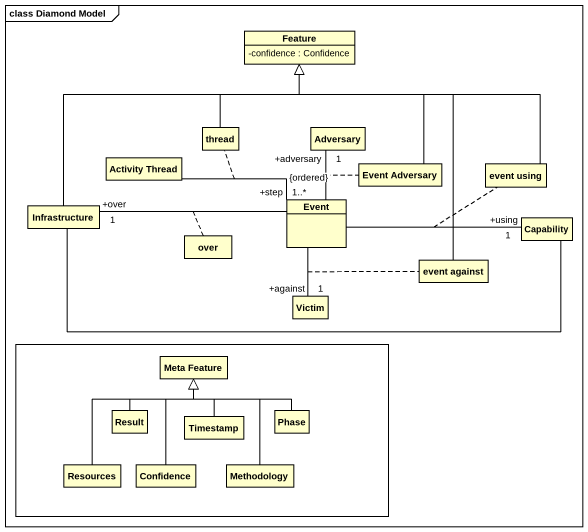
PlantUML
@startuml
mainframe class Diamond Model
hide circle
hide empty members
skinparam classAttributeIconSize 0
class Feature {
  -confidence : Confidence
}
class thread
class Adversary
class "Activity Thread" as Activity_Thread
class "Event Adversary" as Event_Adversary
class "event using" as event_using
class Infrastructure
class Event
class Capability
class "over" as over_
class Victim
class "event against" as event_against
rectangle " " as rectangle1 {
  class "Meta Feature" as Meta_Feature
  class Result
  class Phase
  class Timestamp
  class Resources
  class Confidence
  class Methodology
}
thread -up-|> Feature
Activity_Thread -right- "+step\n{ordered}\n1..*" Event
(Activity_Thread, Event) .. thread
Event_Adversary -up-|> Feature
event_using -left-|> Feature
Infrastructure -up-|> Feature
Infrastructure -right- Capability
Event -up- "1\n+adversary" Adversary
(Event, Adversary) .. Event_Adversary
Event -left- "+over\n1" Infrastructure
(Event, Infrastructure) .. over_
Event -right- "+using\n1" Capability
(Event, Capability) .. event_using
Event -- "+against\n1" Victim
(Event, Victim) .. event_against
event_against -up-|> Feature
Result -up-|> Meta_Feature
Phase -left-|> Meta_Feature
Timestamp -up-|> Meta_Feature
Resources -up-|> Meta_Feature
Confidence -up-|> Meta_Feature
Methodology -up-|> Meta_Feature
@enduml
